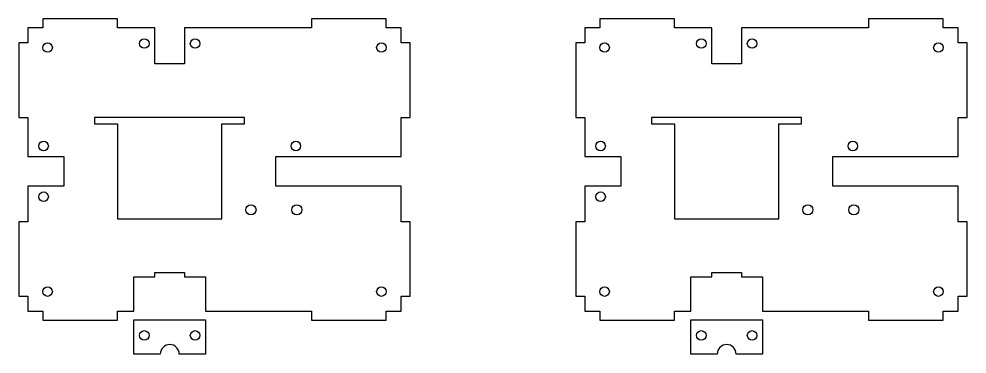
# Model space of a CAD drawing. Header units: millimetres. Extents: x 2079746 to 2081290, y 146816 to 151031.
# Drawn here: x 2080583.3 to 2080900.9, y 149655.3 to 149767.6 of the extents above; entities that cross this region are included whole.
import ezdxf

# ---------------------------------------------------------------- set-up
doc = ezdxf.new("R2010")
doc.units = ezdxf.units.MM
doc.header["$MEASUREMENT"] = 0
doc.layers.add('2.0_Components + Annotation', color=7, linetype='Continuous')
doc.layers.add('2.1_Components', color=7, linetype='Continuous')

msp = doc.modelspace()

# ---------------------------------------------------------------- linework, layer by layer
at = {"layer": '2.0_Components + Annotation', "color": 0}
for points in [[(2080651.34, 149732.42), (2080658.94, 149732.42), (2080658.94, 149734.62), (2080651.34, 149734.62), (2080616.34, 149734.62), (2080608.68, 149734.62), (2080608.68, 149732.42), (2080616.28, 149732.42), (2080616.34, 149732.42), (2080616.34, 149700.62), (2080651.34, 149700.62)], [(2080837.9, 149732.42), (2080845.5, 149732.42), (2080845.5, 149734.62), (2080837.9, 149734.62), (2080802.9, 149734.62), (2080795.24, 149734.62), (2080795.24, 149732.42), (2080802.84, 149732.42), (2080802.9, 149732.42), (2080802.9, 149700.62), (2080837.9, 149700.62)]]:
    msp.add_lwpolyline(points, close=True, dxfattribs=at)
for points in [[(2080651.34, 149734.62), (2080616.34, 149734.62)], [(2080837.9, 149734.62), (2080802.9, 149734.62)]]:
    msp.add_lwpolyline(points, dxfattribs=at)
at = {"layer": '2.1_Components'}
for points in [[(2080638.84, 149681.12), (2080645.84, 149681.12), (2080645.84, 149669.62), (2080681.34, 149669.62), (2080681.34, 149666.62), (2080706.34, 149666.62), (2080706.34, 149669.62), (2080711.34, 149669.62), (2080711.34, 149674.62), (2080714.34, 149674.62), (2080714.34, 149699.62), (2080711.34, 149699.62), (2080711.34, 149711.52), (2080669.34, 149711.52), (2080669.34, 149721.52), (2080711.34, 149721.52), (2080711.34, 149734.62), (2080714.34, 149734.62), (2080714.34, 149759.62), (2080711.34, 149759.62), (2080711.34, 149764.62), (2080706.34, 149764.62), (2080706.34, 149767.62), (2080681.34, 149767.62), (2080681.34, 149764.62), (2080638.84, 149764.62), (2080638.84, 149752.62), (2080628.84, 149752.62), (2080628.84, 149764.62), (2080616.34, 149764.62), (2080616.34, 149767.62), (2080591.34, 149767.62), (2080591.34, 149764.62), (2080586.34, 149764.62), (2080586.34, 149759.62), (2080583.34, 149759.62), (2080583.34, 149734.62), (2080586.34, 149734.62), (2080586.34, 149721.52), (2080598.34, 149721.52), (2080598.34, 149711.52), (2080586.34, 149711.52), (2080586.34, 149699.62), (2080583.34, 149699.62), (2080583.34, 149674.62), (2080586.34, 149674.62), (2080586.34, 149669.62), (2080591.34, 149669.62), (2080591.34, 149666.62), (2080616.34, 149666.62), (2080616.34, 149669.62), (2080621.84, 149669.62), (2080621.84, 149681.12), (2080628.84, 149681.12), (2080628.84, 149682.62), (2080638.84, 149682.62)], [(2080825.4, 149681.12), (2080832.4, 149681.12), (2080832.4, 149669.62), (2080867.9, 149669.62), (2080867.9, 149666.62), (2080892.9, 149666.62), (2080892.9, 149669.62), (2080897.9, 149669.62), (2080897.9, 149674.62), (2080900.9, 149674.62), (2080900.9, 149699.62), (2080897.9, 149699.62), (2080897.9, 149711.52), (2080855.9, 149711.52), (2080855.9, 149721.52), (2080897.9, 149721.52), (2080897.9, 149734.62), (2080900.9, 149734.62), (2080900.9, 149759.62), (2080897.9, 149759.62), (2080897.9, 149764.62), (2080892.9, 149764.62), (2080892.9, 149767.62), (2080867.9, 149767.62), (2080867.9, 149764.62), (2080825.4, 149764.62), (2080825.4, 149752.62), (2080815.4, 149752.62), (2080815.4, 149764.62), (2080802.9, 149764.62), (2080802.9, 149767.62), (2080777.9, 149767.62), (2080777.9, 149764.62), (2080772.9, 149764.62), (2080772.9, 149759.62), (2080769.9, 149759.62), (2080769.9, 149734.62), (2080772.9, 149734.62), (2080772.9, 149721.52), (2080784.9, 149721.52), (2080784.9, 149711.52), (2080772.9, 149711.52), (2080772.9, 149699.62), (2080769.9, 149699.62), (2080769.9, 149674.62), (2080772.9, 149674.62), (2080772.9, 149669.62), (2080777.9, 149669.62), (2080777.9, 149666.62), (2080802.9, 149666.62), (2080802.9, 149669.62), (2080808.4, 149669.62), (2080808.4, 149681.12), (2080815.4, 149681.12), (2080815.4, 149682.62), (2080825.4, 149682.62)]]:
    msp.add_lwpolyline(points, close=True, dxfattribs=at)
for points in [[(2080630.67, 149655.27), (2080621.84, 149655.27), (2080621.84, 149666.77), (2080633.84, 149666.77), (2080645.84, 149666.77), (2080645.84, 149655.27), (2080637.02, 149655.27, 1)], [(2080817.22, 149655.27), (2080808.4, 149655.27), (2080808.4, 149666.77), (2080820.4, 149666.77), (2080832.4, 149666.77), (2080832.4, 149655.27), (2080823.57, 149655.27, 1)]]:
    msp.add_lwpolyline(points, format="xyb", close=True, dxfattribs=at)
for centre, radius in [((2080592.93, 149758.04), 1.6), ((2080625.34, 149759.37), 1.6), ((2080642.34, 149759.37), 1.6), ((2080704.75, 149758.04), 1.6), ((2080779.49, 149758.04), 1.6), ((2080811.9, 149759.37), 1.6), ((2080828.9, 149759.37), 1.6), ((2080891.31, 149758.04), 1.6), ((2080591.59, 149725.02), 1.6), ((2080676.09, 149725.02), 1.6), ((2080778.15, 149725.02), 1.6), ((2080862.65, 149725.02), 1.6), ((2080591.59, 149708.02), 1.6), ((2080778.15, 149708.02), 1.6), ((2080661.04, 149703.62), 1.7), ((2080676.44, 149703.62), 1.7), ((2080847.6, 149703.62), 1.7), ((2080863, 149703.62), 1.7), ((2080592.93, 149676.21), 1.6), ((2080704.75, 149676.21), 1.6), ((2080779.49, 149676.21), 1.6), ((2080891.31, 149676.21), 1.6), ((2080625.34, 149661.52), 1.6), ((2080642.34, 149661.52), 1.6), ((2080811.9, 149661.52), 1.6), ((2080828.9, 149661.52), 1.6)]:
    msp.add_circle(centre, radius, dxfattribs=at)

doc.saveas('drawing.dxf')
